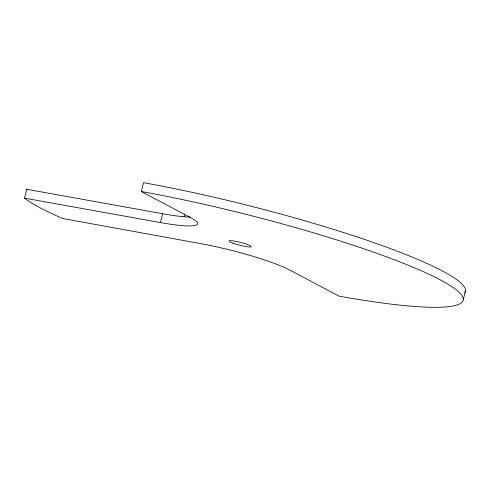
<?xml version="1.0" encoding="UTF-8"?>
<svg xmlns="http://www.w3.org/2000/svg" width="490" height="490" viewBox="0 0 490 490"><rect width="100%" height="100%" fill="white"/><g stroke="black" fill="none" stroke-linecap="round" stroke-linejoin="round"><path stroke-width="0.73" d="M464.692 292.867A229.988 30.019 14.2 0 0 368.155 240.664A229.988 30.019 14.2 0 0 143.558 182.684L141.322 191.529A229.988 30.019 14.2 0 1 440.167 279.802A229.988 30.019 14.2 0 1 339.062 296.144L289.627 269.99A68.998 9.004 14.2 0 0 199.969 243.506L62.8 218.528A229.988 30.019 14.2 0 1 25.002 198.53L24.5 198.138L26.736 189.293L162.662 213.738A68.998 9.004 14.2 0 0 190.249 217.082M24.5 198.138L160.42 222.583L162.662 213.738M184.038 216.954L184.785 214.007M463.221 299.923L465.457 291.078M141.322 191.529L190.757 217.683A68.998 9.004 14.2 0 1 160.42 222.583M26.736 189.293L27.238 189.685M233.069 243.254A11.497 1.501 14.2 0 0 251.186 246.825A11.497 1.501 14.2 0 0 236.321 241.423A11.497 1.501 14.2 0 0 233.069 243.254"/></g></svg>
